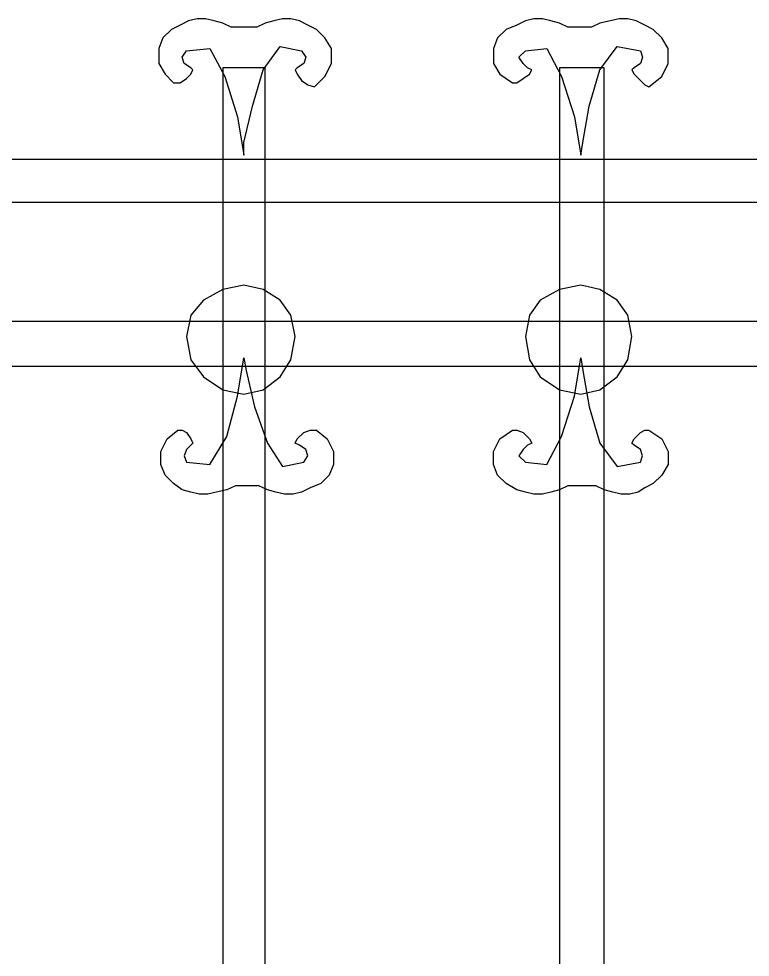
# Model space of a CAD drawing. Header units: centimetres. Extents: x -44.8 to 53, y -30.8 to 53.
# Drawn here: x -18.46 to 3.77, y 24.5 to 53.02 of the extents above; entities that cross this region are included whole.
import ezdxf

# ---------------------------------------------------------------- set-up
doc = ezdxf.new("R2010")
doc.units = ezdxf.units.CM
doc.header["$MEASUREMENT"] = 0
doc.layers.add('layer 1', color=7, linetype='Continuous')

msp = doc.modelspace()

# ---------------------------------------------------------------- linework, layer by layer
at = {"layer": 'layer 1', "color": 156}
for points, knots in [([(-12.00143, 52.75843), (-12.00143, 52.75843), (-11.22408, 52.75843), (-11.22408, 52.75843), (-11.22408, 52.75843), (-11.22408, 52.75843), (-11.22408, 52.75843), (-11.22408, 52.75843), (-11.22408, 52.75843), (-11.22408, 52.75843), (-10.96497, 52.88799), (-10.96497, 52.88799), (-10.96497, 52.88799), (-10.96497, 52.88799), (-10.70585, 52.95277), (-10.70585, 52.95277), (-10.70585, 52.95277), (-10.70585, 52.95277), (-10.44674, 53.01755), (-10.44674, 53.01755), (-10.44674, 53.01755), (-10.44674, 53.01755), (-10.18763, 53.01755), (-10.18763, 53.01755), (-10.18763, 53.01755), (-10.18763, 53.01755), (-9.92851, 52.95277), (-9.92851, 52.95277), (-9.92851, 52.95277), (-9.92851, 52.95277), (-9.6694, 52.82321), (-9.6694, 52.82321), (-9.6694, 52.82321), (-9.6694, 52.82321), (-9.41028, 52.69365), (-9.41028, 52.69365), (-9.41028, 52.69365), (-9.41028, 52.69365), (-9.15117, 52.43454), (-9.15117, 52.43454), (-9.15117, 52.43454), (-9.15117, 52.43454), (-8.95683, 52.11065), (-8.95683, 52.11065), (-8.95683, 52.11065), (-8.95683, 52.11065), (-8.95683, 51.6572), (-8.95683, 51.6572), (-8.95683, 51.6572), (-8.95683, 51.6572), (-9.15117, 51.26852), (-9.15117, 51.26852), (-9.15117, 51.26852), (-9.15117, 51.26852), (-9.47506, 50.94463), (-9.47506, 50.94463), (-9.47506, 50.94463), (-9.47506, 50.94463), (-9.6694, 51.00941), (-9.6694, 51.00941), (-9.6694, 51.00941), (-9.6694, 51.00941), (-9.86373, 51.13897), (-9.86373, 51.13897), (-9.86373, 51.13897), (-9.86373, 51.13897), (-9.99329, 51.3333), (-9.99329, 51.3333), (-9.99329, 51.3333), (-9.99329, 51.3333), (-10.05807, 51.46286), (-10.05807, 51.46286), (-10.05807, 51.46286), (-10.05807, 51.46286), (-9.99329, 51.52764), (-9.99329, 51.52764), (-9.99329, 51.52764), (-9.99329, 51.52764), (-9.79895, 51.6572), (-9.79895, 51.6572), (-9.79895, 51.6572), (-9.79895, 51.6572), (-9.73418, 51.85153), (-9.73418, 51.85153), (-9.73418, 51.85153), (-9.73418, 51.85153), (-9.86373, 52.04587), (-9.86373, 52.04587), (-9.86373, 52.04587), (-9.86373, 52.04587), (-10.51152, 52.17542), (-10.51152, 52.17542), (-10.51152, 52.17542), (-10.51152, 52.17542), (-11.02975, 51.46286), (-11.02975, 51.46286), (-11.02975, 51.46286), (-11.02975, 51.46286), (-11.35364, 50.36163), (-11.35364, 50.36163), (-11.35364, 50.36163), (-11.35364, 50.36163), (-11.61275, 49.26039), (-11.61275, 49.26039), (-11.61275, 49.26039), (-11.61275, 49.26039), (-11.61275, 48.87172), (-11.61275, 48.87172), (-11.61275, 48.87172), (-11.61275, 48.87172), (-11.80709, 50.03773), (-11.80709, 50.03773), (-11.80709, 50.03773), (-11.80709, 50.03773), (-12.19576, 51.26852), (-12.19576, 51.26852), (-12.19576, 51.26852), (-12.19576, 51.26852), (-12.64921, 52.11065), (-12.64921, 52.11065), (-12.64921, 52.11065), (-12.64921, 52.11065), (-13.36177, 52.04587), (-13.36177, 52.04587), (-13.36177, 52.04587), (-13.36177, 52.04587), (-13.49133, 51.85153), (-13.49133, 51.85153), (-13.49133, 51.85153), (-13.49133, 51.85153), (-13.42655, 51.6572), (-13.42655, 51.6572), (-13.42655, 51.6572), (-13.42655, 51.6572), (-13.23222, 51.52764), (-13.23222, 51.52764), (-13.23222, 51.52764), (-13.23222, 51.52764), (-13.16744, 51.46286), (-13.16744, 51.46286), (-13.16744, 51.46286), (-13.16744, 51.46286), (-13.23222, 51.3333), (-13.23222, 51.3333), (-13.23222, 51.3333), (-13.23222, 51.3333), (-13.36177, 51.20375), (-13.36177, 51.20375), (-13.36177, 51.20375), (-13.36177, 51.20375), (-13.55611, 51.07419), (-13.55611, 51.07419), (-13.55611, 51.07419), (-13.55611, 51.07419), (-13.75045, 51.07419), (-13.75045, 51.07419), (-13.75045, 51.07419), (-13.75045, 51.07419), (-14.00956, 51.3333), (-14.00956, 51.3333), (-14.00956, 51.3333), (-14.00956, 51.3333), (-14.2039, 51.6572), (-14.2039, 51.6572), (-14.2039, 51.6572), (-14.2039, 51.6572), (-14.2039, 52.11065), (-14.2039, 52.11065), (-14.2039, 52.11065), (-14.2039, 52.11065), (-14.07434, 52.43454), (-14.07434, 52.43454), (-14.07434, 52.43454), (-14.07434, 52.43454), (-13.81522, 52.69365), (-13.81522, 52.69365), (-13.81522, 52.69365), (-13.81522, 52.69365), (-13.55611, 52.82321), (-13.55611, 52.82321), (-13.55611, 52.82321), (-13.55611, 52.82321), (-13.297, 52.95277), (-13.297, 52.95277), (-13.297, 52.95277), (-13.297, 52.95277), (-13.03788, 53.01755), (-13.03788, 53.01755), (-13.03788, 53.01755), (-13.03788, 53.01755), (-12.77877, 53.01755), (-12.77877, 53.01755), (-12.77877, 53.01755), (-12.77877, 53.01755), (-12.51965, 52.95277), (-12.51965, 52.95277), (-12.51965, 52.95277), (-12.51965, 52.95277), (-12.26054, 52.88799), (-12.26054, 52.88799), (-12.26054, 52.88799), (-12.26054, 52.88799), (-12.00143, 52.75843), (-12.00143, 52.75843), (-12.00143, 52.75843), (-12.00143, 52.75843), (-12.00143, 52.75843), (-12.00143, 52.75843)], [0, 0, 0, 0, 0.01923077, 0.01923077, 0.01923077, 0.01923077, 0.03846154, 0.03846154, 0.03846154, 0.03846154, 0.05769231, 0.05769231, 0.05769231, 0.05769231, 0.07692308, 0.07692308, 0.07692308, 0.07692308, 0.09615385, 0.09615385, 0.09615385, 0.09615385, 0.11538462, 0.11538462, 0.11538462, 0.11538462, 0.13461538, 0.13461538, 0.13461538, 0.13461538, 0.15384615, 0.15384615, 0.15384615, 0.15384615, 0.17307692, 0.17307692, 0.17307692, 0.17307692, 0.19230769, 0.19230769, 0.19230769, 0.19230769, 0.21153846, 0.21153846, 0.21153846, 0.21153846, 0.23076923, 0.23076923, 0.23076923, 0.23076923, 0.25, 0.25, 0.25, 0.25, 0.26923077, 0.26923077, 0.26923077, 0.26923077, 0.28846154, 0.28846154, 0.28846154, 0.28846154, 0.30769231, 0.30769231, 0.30769231, 0.30769231, 0.32692308, 0.32692308, 0.32692308, 0.32692308, 0.34615385, 0.34615385, 0.34615385, 0.34615385, 0.36538462, 0.36538462, 0.36538462, 0.36538462, 0.38461538, 0.38461538, 0.38461538, 0.38461538, 0.40384615, 0.40384615, 0.40384615, 0.40384615, 0.42307692, 0.42307692, 0.42307692, 0.42307692, 0.44230769, 0.44230769, 0.44230769, 0.44230769, 0.46153846, 0.46153846, 0.46153846, 0.46153846, 0.48076923, 0.48076923, 0.48076923, 0.48076923, 0.5, 0.5, 0.5, 0.5, 0.51923077, 0.51923077, 0.51923077, 0.51923077, 0.53846154, 0.53846154, 0.53846154, 0.53846154, 0.55769231, 0.55769231, 0.55769231, 0.55769231, 0.57692308, 0.57692308, 0.57692308, 0.57692308, 0.59615385, 0.59615385, 0.59615385, 0.59615385, 0.61538462, 0.61538462, 0.61538462, 0.61538462, 0.63461538, 0.63461538, 0.63461538, 0.63461538, 0.65384615, 0.65384615, 0.65384615, 0.65384615, 0.67307692, 0.67307692, 0.67307692, 0.67307692, 0.69230769, 0.69230769, 0.69230769, 0.69230769, 0.71153846, 0.71153846, 0.71153846, 0.71153846, 0.73076923, 0.73076923, 0.73076923, 0.73076923, 0.75, 0.75, 0.75, 0.75, 0.76923077, 0.76923077, 0.76923077, 0.76923077, 0.78846154, 0.78846154, 0.78846154, 0.78846154, 0.80769231, 0.80769231, 0.80769231, 0.80769231, 0.82692308, 0.82692308, 0.82692308, 0.82692308, 0.84615385, 0.84615385, 0.84615385, 0.84615385, 0.86538462, 0.86538462, 0.86538462, 0.86538462, 0.88461538, 0.88461538, 0.88461538, 0.88461538, 0.90384615, 0.90384615, 0.90384615, 0.90384615, 0.92307692, 0.92307692, 0.92307692, 0.92307692, 0.94230769, 0.94230769, 0.94230769, 0.94230769, 0.96153846, 0.96153846, 0.96153846, 0.96153846, 0.98076923, 0.98076923, 0.98076923, 0.98076923, 1, 1, 1, 1]), ([(-1.76641, 52.75843), (-1.76641, 52.75843), (-1.05385, 52.75843), (-1.05385, 52.75843), (-1.05385, 52.75843), (-1.05385, 52.75843), (-1.05385, 52.75843), (-1.05385, 52.75843), (-1.05385, 52.75843), (-1.05385, 52.75843), (-0.79474, 52.88799), (-0.79474, 52.88799), (-0.79474, 52.88799), (-0.79474, 52.88799), (-0.47084, 52.95277), (-0.47084, 52.95277), (-0.47084, 52.95277), (-0.47084, 52.95277), (-0.21173, 53.01755), (-0.21173, 53.01755), (-0.21173, 53.01755), (-0.21173, 53.01755), (0.04738, 53.01755), (0.04738, 53.01755), (0.04738, 53.01755), (0.04738, 53.01755), (0.3065, 52.95277), (0.3065, 52.95277), (0.3065, 52.95277), (0.3065, 52.95277), (0.56561, 52.82321), (0.56561, 52.82321), (0.56561, 52.82321), (0.56561, 52.82321), (0.82473, 52.69365), (0.82473, 52.69365), (0.82473, 52.69365), (0.82473, 52.69365), (1.08384, 52.43454), (1.08384, 52.43454), (1.08384, 52.43454), (1.08384, 52.43454), (1.27818, 52.11065), (1.27818, 52.11065), (1.27818, 52.11065), (1.27818, 52.11065), (1.27818, 51.6572), (1.27818, 51.6572), (1.27818, 51.6572), (1.27818, 51.6572), (1.08384, 51.26852), (1.08384, 51.26852), (1.08384, 51.26852), (1.08384, 51.26852), (0.69517, 50.94463), (0.69517, 50.94463), (0.69517, 50.94463), (0.69517, 50.94463), (0.56561, 51.00941), (0.56561, 51.00941), (0.56561, 51.00941), (0.56561, 51.00941), (0.43606, 51.13897), (0.43606, 51.13897), (0.43606, 51.13897), (0.43606, 51.13897), (0.24172, 51.3333), (0.24172, 51.3333), (0.24172, 51.3333), (0.24172, 51.3333), (0.17694, 51.46286), (0.17694, 51.46286), (0.17694, 51.46286), (0.17694, 51.46286), (0.24172, 51.52764), (0.24172, 51.52764), (0.24172, 51.52764), (0.24172, 51.52764), (0.43606, 51.6572), (0.43606, 51.6572), (0.43606, 51.6572), (0.43606, 51.6572), (0.50083, 51.85153), (0.50083, 51.85153), (0.50083, 51.85153), (0.50083, 51.85153), (0.43606, 52.04587), (0.43606, 52.04587), (0.43606, 52.04587), (0.43606, 52.04587), (-0.27651, 52.17542), (-0.27651, 52.17542), (-0.27651, 52.17542), (-0.27651, 52.17542), (-0.79474, 51.46286), (-0.79474, 51.46286), (-0.79474, 51.46286), (-0.79474, 51.46286), (-1.11863, 50.36163), (-1.11863, 50.36163), (-1.11863, 50.36163), (-1.11863, 50.36163), (-1.31297, 49.26039), (-1.31297, 49.26039), (-1.31297, 49.26039), (-1.31297, 49.26039), (-1.37774, 48.87172), (-1.37774, 48.87172), (-1.37774, 48.87172), (-1.37774, 48.87172), (-1.57208, 50.03773), (-1.57208, 50.03773), (-1.57208, 50.03773), (-1.57208, 50.03773), (-1.96075, 51.26852), (-1.96075, 51.26852), (-1.96075, 51.26852), (-1.96075, 51.26852), (-2.4142, 52.11065), (-2.4142, 52.11065), (-2.4142, 52.11065), (-2.4142, 52.11065), (-3.06199, 52.04587), (-3.06199, 52.04587), (-3.06199, 52.04587), (-3.06199, 52.04587), (-3.25632, 51.85153), (-3.25632, 51.85153), (-3.25632, 51.85153), (-3.25632, 51.85153), (-3.12676, 51.6572), (-3.12676, 51.6572), (-3.12676, 51.6572), (-3.12676, 51.6572), (-2.99721, 51.52764), (-2.99721, 51.52764), (-2.99721, 51.52764), (-2.99721, 51.52764), (-2.86765, 51.46286), (-2.86765, 51.46286), (-2.86765, 51.46286), (-2.86765, 51.46286), (-2.93243, 51.3333), (-2.93243, 51.3333), (-2.93243, 51.3333), (-2.93243, 51.3333), (-3.12676, 51.20375), (-3.12676, 51.20375), (-3.12676, 51.20375), (-3.12676, 51.20375), (-3.3211, 51.07419), (-3.3211, 51.07419), (-3.3211, 51.07419), (-3.3211, 51.07419), (-3.45066, 51.07419), (-3.45066, 51.07419), (-3.45066, 51.07419), (-3.45066, 51.07419), (-3.83933, 51.3333), (-3.83933, 51.3333), (-3.83933, 51.3333), (-3.83933, 51.3333), (-4.03366, 51.6572), (-4.03366, 51.6572), (-4.03366, 51.6572), (-4.03366, 51.6572), (-4.03366, 52.11065), (-4.03366, 52.11065), (-4.03366, 52.11065), (-4.03366, 52.11065), (-3.90411, 52.43454), (-3.90411, 52.43454), (-3.90411, 52.43454), (-3.90411, 52.43454), (-3.64499, 52.69365), (-3.64499, 52.69365), (-3.64499, 52.69365), (-3.64499, 52.69365), (-3.3211, 52.82321), (-3.3211, 52.82321), (-3.3211, 52.82321), (-3.3211, 52.82321), (-3.06199, 52.95277), (-3.06199, 52.95277), (-3.06199, 52.95277), (-3.06199, 52.95277), (-2.80287, 53.01755), (-2.80287, 53.01755), (-2.80287, 53.01755), (-2.80287, 53.01755), (-2.54376, 53.01755), (-2.54376, 53.01755), (-2.54376, 53.01755), (-2.54376, 53.01755), (-2.28464, 52.95277), (-2.28464, 52.95277), (-2.28464, 52.95277), (-2.28464, 52.95277), (-2.02553, 52.88799), (-2.02553, 52.88799), (-2.02553, 52.88799), (-2.02553, 52.88799), (-1.76641, 52.75843), (-1.76641, 52.75843), (-1.76641, 52.75843), (-1.76641, 52.75843), (-1.76641, 52.75843), (-1.76641, 52.75843)], [0, 0, 0, 0, 0.01923077, 0.01923077, 0.01923077, 0.01923077, 0.03846154, 0.03846154, 0.03846154, 0.03846154, 0.05769231, 0.05769231, 0.05769231, 0.05769231, 0.07692308, 0.07692308, 0.07692308, 0.07692308, 0.09615385, 0.09615385, 0.09615385, 0.09615385, 0.11538462, 0.11538462, 0.11538462, 0.11538462, 0.13461538, 0.13461538, 0.13461538, 0.13461538, 0.15384615, 0.15384615, 0.15384615, 0.15384615, 0.17307692, 0.17307692, 0.17307692, 0.17307692, 0.19230769, 0.19230769, 0.19230769, 0.19230769, 0.21153846, 0.21153846, 0.21153846, 0.21153846, 0.23076923, 0.23076923, 0.23076923, 0.23076923, 0.25, 0.25, 0.25, 0.25, 0.26923077, 0.26923077, 0.26923077, 0.26923077, 0.28846154, 0.28846154, 0.28846154, 0.28846154, 0.30769231, 0.30769231, 0.30769231, 0.30769231, 0.32692308, 0.32692308, 0.32692308, 0.32692308, 0.34615385, 0.34615385, 0.34615385, 0.34615385, 0.36538462, 0.36538462, 0.36538462, 0.36538462, 0.38461538, 0.38461538, 0.38461538, 0.38461538, 0.40384615, 0.40384615, 0.40384615, 0.40384615, 0.42307692, 0.42307692, 0.42307692, 0.42307692, 0.44230769, 0.44230769, 0.44230769, 0.44230769, 0.46153846, 0.46153846, 0.46153846, 0.46153846, 0.48076923, 0.48076923, 0.48076923, 0.48076923, 0.5, 0.5, 0.5, 0.5, 0.51923077, 0.51923077, 0.51923077, 0.51923077, 0.53846154, 0.53846154, 0.53846154, 0.53846154, 0.55769231, 0.55769231, 0.55769231, 0.55769231, 0.57692308, 0.57692308, 0.57692308, 0.57692308, 0.59615385, 0.59615385, 0.59615385, 0.59615385, 0.61538462, 0.61538462, 0.61538462, 0.61538462, 0.63461538, 0.63461538, 0.63461538, 0.63461538, 0.65384615, 0.65384615, 0.65384615, 0.65384615, 0.67307692, 0.67307692, 0.67307692, 0.67307692, 0.69230769, 0.69230769, 0.69230769, 0.69230769, 0.71153846, 0.71153846, 0.71153846, 0.71153846, 0.73076923, 0.73076923, 0.73076923, 0.73076923, 0.75, 0.75, 0.75, 0.75, 0.76923077, 0.76923077, 0.76923077, 0.76923077, 0.78846154, 0.78846154, 0.78846154, 0.78846154, 0.80769231, 0.80769231, 0.80769231, 0.80769231, 0.82692308, 0.82692308, 0.82692308, 0.82692308, 0.84615385, 0.84615385, 0.84615385, 0.84615385, 0.86538462, 0.86538462, 0.86538462, 0.86538462, 0.88461538, 0.88461538, 0.88461538, 0.88461538, 0.90384615, 0.90384615, 0.90384615, 0.90384615, 0.92307692, 0.92307692, 0.92307692, 0.92307692, 0.94230769, 0.94230769, 0.94230769, 0.94230769, 0.96153846, 0.96153846, 0.96153846, 0.96153846, 0.98076923, 0.98076923, 0.98076923, 0.98076923, 1, 1, 1, 1]), ([(-12.26054, -28.21475), (-12.26054, -28.21475), (-12.26054, 51.52764), (-12.26054, 51.52764), (-12.26054, 51.52764), (-12.26054, 51.52764), (-10.96497, 51.52764), (-10.96497, 51.52764), (-10.96497, 51.52764), (-10.96497, 51.52764), (-10.96497, -28.14997), (-10.96497, -28.14997), (-10.96497, -28.14997), (-10.96497, -28.14997), (-12.26054, -28.21475), (-12.26054, -28.21475)], [0, 0, 0, 0, 0.25, 0.25, 0.25, 0.25, 0.5, 0.5, 0.5, 0.5, 0.75, 0.75, 0.75, 0.75, 1, 1, 1, 1]), ([(-2.02553, -28.21475), (-2.02553, -28.21475), (-2.02553, 51.52764), (-2.02553, 51.52764), (-2.02553, 51.52764), (-2.02553, 51.52764), (-0.66518, 51.52764), (-0.66518, 51.52764), (-0.66518, 51.52764), (-0.66518, 51.52764), (-0.66518, -28.14997), (-0.66518, -28.14997), (-0.66518, -28.14997), (-0.66518, -28.14997), (-2.02553, -28.21475), (-2.02553, -28.21475)], [0, 0, 0, 0, 0.25, 0.25, 0.25, 0.25, 0.5, 0.5, 0.5, 0.5, 0.75, 0.75, 0.75, 0.75, 1, 1, 1, 1]), ([(-39.59709, 48.74216), (-39.59709, 48.74216), (47.72439, 48.74216), (47.72439, 48.74216), (47.72439, 48.74216), (47.72439, 48.74216), (47.72439, 47.44659), (47.72439, 47.44659), (47.72439, 47.44659), (47.72439, 47.44659), (-39.59709, 47.44659), (-39.59709, 47.44659), (-39.59709, 47.44659), (-39.59709, 47.44659), (-39.59709, 48.74216), (-39.59709, 48.74216)], [0, 0, 0, 0, 0.25, 0.25, 0.25, 0.25, 0.5, 0.5, 0.5, 0.5, 0.75, 0.75, 0.75, 0.75, 1, 1, 1, 1]), ([(-11.61275, 44.92023), (-11.61275, 44.92023), (-11.02975, 44.79067), (-11.02975, 44.79067), (-11.02975, 44.79067), (-11.02975, 44.79067), (-10.51152, 44.46678), (-10.51152, 44.46678), (-10.51152, 44.46678), (-10.51152, 44.46678), (-10.18763, 44.01333), (-10.18763, 44.01333), (-10.18763, 44.01333), (-10.18763, 44.01333), (-10.05807, 43.36554), (-10.05807, 43.36554), (-10.05807, 43.36554), (-10.05807, 43.36554), (-10.18763, 42.65298), (-10.18763, 42.65298), (-10.18763, 42.65298), (-10.18763, 42.65298), (-10.51152, 42.13475), (-10.51152, 42.13475), (-10.51152, 42.13475), (-10.51152, 42.13475), (-11.02975, 41.74608), (-11.02975, 41.74608), (-11.02975, 41.74608), (-11.02975, 41.74608), (-11.61275, 41.61652), (-11.61275, 41.61652), (-11.61275, 41.61652), (-11.61275, 41.61652), (-12.26054, 41.74608), (-12.26054, 41.74608), (-12.26054, 41.74608), (-12.26054, 41.74608), (-12.84355, 42.13475), (-12.84355, 42.13475), (-12.84355, 42.13475), (-12.84355, 42.13475), (-13.23222, 42.65298), (-13.23222, 42.65298), (-13.23222, 42.65298), (-13.23222, 42.65298), (-13.36177, 43.36554), (-13.36177, 43.36554), (-13.36177, 43.36554), (-13.36177, 43.36554), (-13.23222, 44.01333), (-13.23222, 44.01333), (-13.23222, 44.01333), (-13.23222, 44.01333), (-12.84355, 44.46678), (-12.84355, 44.46678), (-12.84355, 44.46678), (-12.84355, 44.46678), (-12.26054, 44.79067), (-12.26054, 44.79067), (-12.26054, 44.79067), (-12.26054, 44.79067), (-11.61275, 44.92023), (-11.61275, 44.92023)], [0, 0, 0, 0, 0.0625, 0.0625, 0.0625, 0.0625, 0.125, 0.125, 0.125, 0.125, 0.1875, 0.1875, 0.1875, 0.1875, 0.25, 0.25, 0.25, 0.25, 0.3125, 0.3125, 0.3125, 0.3125, 0.375, 0.375, 0.375, 0.375, 0.4375, 0.4375, 0.4375, 0.4375, 0.5, 0.5, 0.5, 0.5, 0.5625, 0.5625, 0.5625, 0.5625, 0.625, 0.625, 0.625, 0.625, 0.6875, 0.6875, 0.6875, 0.6875, 0.75, 0.75, 0.75, 0.75, 0.8125, 0.8125, 0.8125, 0.8125, 0.875, 0.875, 0.875, 0.875, 0.9375, 0.9375, 0.9375, 0.9375, 1, 1, 1, 1]), ([(-1.37774, 44.92023), (-1.37774, 44.92023), (-0.79474, 44.79067), (-0.79474, 44.79067), (-0.79474, 44.79067), (-0.79474, 44.79067), (-0.27651, 44.46678), (-0.27651, 44.46678), (-0.27651, 44.46678), (-0.27651, 44.46678), (0.04738, 44.01333), (0.04738, 44.01333), (0.04738, 44.01333), (0.04738, 44.01333), (0.17694, 43.36554), (0.17694, 43.36554), (0.17694, 43.36554), (0.17694, 43.36554), (0.04738, 42.65298), (0.04738, 42.65298), (0.04738, 42.65298), (0.04738, 42.65298), (-0.27651, 42.13475), (-0.27651, 42.13475), (-0.27651, 42.13475), (-0.27651, 42.13475), (-0.79474, 41.74608), (-0.79474, 41.74608), (-0.79474, 41.74608), (-0.79474, 41.74608), (-1.37774, 41.61652), (-1.37774, 41.61652), (-1.37774, 41.61652), (-1.37774, 41.61652), (-2.02553, 41.74608), (-2.02553, 41.74608), (-2.02553, 41.74608), (-2.02553, 41.74608), (-2.60854, 42.13475), (-2.60854, 42.13475), (-2.60854, 42.13475), (-2.60854, 42.13475), (-2.93243, 42.65298), (-2.93243, 42.65298), (-2.93243, 42.65298), (-2.93243, 42.65298), (-3.06199, 43.36554), (-3.06199, 43.36554), (-3.06199, 43.36554), (-3.06199, 43.36554), (-2.93243, 44.01333), (-2.93243, 44.01333), (-2.93243, 44.01333), (-2.93243, 44.01333), (-2.60854, 44.46678), (-2.60854, 44.46678), (-2.60854, 44.46678), (-2.60854, 44.46678), (-2.02553, 44.79067), (-2.02553, 44.79067), (-2.02553, 44.79067), (-2.02553, 44.79067), (-1.37774, 44.92023), (-1.37774, 44.92023)], [0, 0, 0, 0, 0.0625, 0.0625, 0.0625, 0.0625, 0.125, 0.125, 0.125, 0.125, 0.1875, 0.1875, 0.1875, 0.1875, 0.25, 0.25, 0.25, 0.25, 0.3125, 0.3125, 0.3125, 0.3125, 0.375, 0.375, 0.375, 0.375, 0.4375, 0.4375, 0.4375, 0.4375, 0.5, 0.5, 0.5, 0.5, 0.5625, 0.5625, 0.5625, 0.5625, 0.625, 0.625, 0.625, 0.625, 0.6875, 0.6875, 0.6875, 0.6875, 0.75, 0.75, 0.75, 0.75, 0.8125, 0.8125, 0.8125, 0.8125, 0.875, 0.875, 0.875, 0.875, 0.9375, 0.9375, 0.9375, 0.9375, 1, 1, 1, 1]), ([(-39.59709, 43.81899), (-39.59709, 43.81899), (47.72439, 43.81899), (47.72439, 43.81899), (47.72439, 43.81899), (47.72439, 43.81899), (47.72439, 42.45864), (47.72439, 42.45864), (47.72439, 42.45864), (47.72439, 42.45864), (-39.59709, 42.45864), (-39.59709, 42.45864), (-39.59709, 42.45864), (-39.59709, 42.45864), (-39.59709, 43.81899), (-39.59709, 43.81899)], [0, 0, 0, 0, 0.25, 0.25, 0.25, 0.25, 0.5, 0.5, 0.5, 0.5, 0.75, 0.75, 0.75, 0.75, 1, 1, 1, 1]), ([(-11.87187, 38.83104), (-11.87187, 38.83104), (-11.1593, 38.83104), (-11.1593, 38.83104), (-11.1593, 38.83104), (-11.1593, 38.83104), (-11.1593, 38.83104), (-11.1593, 38.83104), (-11.1593, 38.83104), (-11.1593, 38.83104), (-10.90019, 38.70149), (-10.90019, 38.70149), (-10.90019, 38.70149), (-10.90019, 38.70149), (-10.64108, 38.63671), (-10.64108, 38.63671), (-10.64108, 38.63671), (-10.64108, 38.63671), (-10.38196, 38.57193), (-10.38196, 38.57193), (-10.38196, 38.57193), (-10.38196, 38.57193), (-10.12285, 38.57193), (-10.12285, 38.57193), (-10.12285, 38.57193), (-10.12285, 38.57193), (-9.86373, 38.63671), (-9.86373, 38.63671), (-9.86373, 38.63671), (-9.86373, 38.63671), (-9.60462, 38.76627), (-9.60462, 38.76627), (-9.60462, 38.76627), (-9.60462, 38.76627), (-9.28073, 38.89582), (-9.28073, 38.89582), (-9.28073, 38.89582), (-9.28073, 38.89582), (-9.02161, 39.15494), (-9.02161, 39.15494), (-9.02161, 39.15494), (-9.02161, 39.15494), (-8.89205, 39.47883), (-8.89205, 39.47883), (-8.89205, 39.47883), (-8.89205, 39.47883), (-8.89205, 39.8675), (-8.89205, 39.8675), (-8.89205, 39.8675), (-8.89205, 39.8675), (-9.08639, 40.25617), (-9.08639, 40.25617), (-9.08639, 40.25617), (-9.08639, 40.25617), (-9.41028, 40.51529), (-9.41028, 40.51529), (-9.41028, 40.51529), (-9.41028, 40.51529), (-9.60462, 40.51529), (-9.60462, 40.51529), (-9.60462, 40.51529), (-9.60462, 40.51529), (-9.79895, 40.45051), (-9.79895, 40.45051), (-9.79895, 40.45051), (-9.79895, 40.45051), (-9.99329, 40.25617), (-9.99329, 40.25617), (-9.99329, 40.25617), (-9.99329, 40.25617), (-10.05807, 40.12661), (-10.05807, 40.12661), (-10.05807, 40.12661), (-10.05807, 40.12661), (-9.92851, 40.06184), (-9.92851, 40.06184), (-9.92851, 40.06184), (-9.92851, 40.06184), (-9.73418, 39.93228), (-9.73418, 39.93228), (-9.73418, 39.93228), (-9.73418, 39.93228), (-9.6694, 39.73794), (-9.6694, 39.73794), (-9.6694, 39.73794), (-9.6694, 39.73794), (-9.79895, 39.54361), (-9.79895, 39.54361), (-9.79895, 39.54361), (-9.79895, 39.54361), (-10.44674, 39.41405), (-10.44674, 39.41405), (-10.44674, 39.41405), (-10.44674, 39.41405), (-10.90019, 40.12661), (-10.90019, 40.12661), (-10.90019, 40.12661), (-10.90019, 40.12661), (-11.28886, 41.22785), (-11.28886, 41.22785), (-11.28886, 41.22785), (-11.28886, 41.22785), (-11.54798, 42.32909), (-11.54798, 42.32909), (-11.54798, 42.32909), (-11.54798, 42.32909), (-11.61275, 42.71776), (-11.61275, 42.71776), (-11.61275, 42.71776), (-11.61275, 42.71776), (-11.80709, 41.55174), (-11.80709, 41.55174), (-11.80709, 41.55174), (-11.80709, 41.55174), (-12.13098, 40.32095), (-12.13098, 40.32095), (-12.13098, 40.32095), (-12.13098, 40.32095), (-12.64921, 39.47883), (-12.64921, 39.47883), (-12.64921, 39.47883), (-12.64921, 39.47883), (-13.36177, 39.54361), (-13.36177, 39.54361), (-13.36177, 39.54361), (-13.36177, 39.54361), (-13.42655, 39.73794), (-13.42655, 39.73794), (-13.42655, 39.73794), (-13.42655, 39.73794), (-13.36177, 39.93228), (-13.36177, 39.93228), (-13.36177, 39.93228), (-13.36177, 39.93228), (-13.23222, 40.06184), (-13.23222, 40.06184), (-13.23222, 40.06184), (-13.23222, 40.06184), (-13.16744, 40.12661), (-13.16744, 40.12661), (-13.16744, 40.12661), (-13.16744, 40.12661), (-13.23222, 40.25617), (-13.23222, 40.25617), (-13.23222, 40.25617), (-13.23222, 40.25617), (-13.36177, 40.45051), (-13.36177, 40.45051), (-13.36177, 40.45051), (-13.36177, 40.45051), (-13.49133, 40.51529), (-13.49133, 40.51529), (-13.49133, 40.51529), (-13.49133, 40.51529), (-13.62089, 40.51529), (-13.62089, 40.51529), (-13.62089, 40.51529), (-13.62089, 40.51529), (-13.94478, 40.25617), (-13.94478, 40.25617), (-13.94478, 40.25617), (-13.94478, 40.25617), (-14.13912, 39.8675), (-14.13912, 39.8675), (-14.13912, 39.8675), (-14.13912, 39.8675), (-14.13912, 39.47883), (-14.13912, 39.47883), (-14.13912, 39.47883), (-14.13912, 39.47883), (-14.00956, 39.15494), (-14.00956, 39.15494), (-14.00956, 39.15494), (-14.00956, 39.15494), (-13.75045, 38.89582), (-13.75045, 38.89582), (-13.75045, 38.89582), (-13.75045, 38.89582), (-13.49133, 38.70149), (-13.49133, 38.70149), (-13.49133, 38.70149), (-13.49133, 38.70149), (-13.23222, 38.63671), (-13.23222, 38.63671), (-13.23222, 38.63671), (-13.23222, 38.63671), (-12.9731, 38.57193), (-12.9731, 38.57193), (-12.9731, 38.57193), (-12.9731, 38.57193), (-12.71399, 38.57193), (-12.71399, 38.57193), (-12.71399, 38.57193), (-12.71399, 38.57193), (-12.45488, 38.63671), (-12.45488, 38.63671), (-12.45488, 38.63671), (-12.45488, 38.63671), (-12.13098, 38.70149), (-12.13098, 38.70149), (-12.13098, 38.70149), (-12.13098, 38.70149), (-11.87187, 38.83104), (-11.87187, 38.83104), (-11.87187, 38.83104), (-11.87187, 38.83104), (-11.87187, 38.83104), (-11.87187, 38.83104)], [0, 0, 0, 0, 0.01923077, 0.01923077, 0.01923077, 0.01923077, 0.03846154, 0.03846154, 0.03846154, 0.03846154, 0.05769231, 0.05769231, 0.05769231, 0.05769231, 0.07692308, 0.07692308, 0.07692308, 0.07692308, 0.09615385, 0.09615385, 0.09615385, 0.09615385, 0.11538462, 0.11538462, 0.11538462, 0.11538462, 0.13461538, 0.13461538, 0.13461538, 0.13461538, 0.15384615, 0.15384615, 0.15384615, 0.15384615, 0.17307692, 0.17307692, 0.17307692, 0.17307692, 0.19230769, 0.19230769, 0.19230769, 0.19230769, 0.21153846, 0.21153846, 0.21153846, 0.21153846, 0.23076923, 0.23076923, 0.23076923, 0.23076923, 0.25, 0.25, 0.25, 0.25, 0.26923077, 0.26923077, 0.26923077, 0.26923077, 0.28846154, 0.28846154, 0.28846154, 0.28846154, 0.30769231, 0.30769231, 0.30769231, 0.30769231, 0.32692308, 0.32692308, 0.32692308, 0.32692308, 0.34615385, 0.34615385, 0.34615385, 0.34615385, 0.36538462, 0.36538462, 0.36538462, 0.36538462, 0.38461538, 0.38461538, 0.38461538, 0.38461538, 0.40384615, 0.40384615, 0.40384615, 0.40384615, 0.42307692, 0.42307692, 0.42307692, 0.42307692, 0.44230769, 0.44230769, 0.44230769, 0.44230769, 0.46153846, 0.46153846, 0.46153846, 0.46153846, 0.48076923, 0.48076923, 0.48076923, 0.48076923, 0.5, 0.5, 0.5, 0.5, 0.51923077, 0.51923077, 0.51923077, 0.51923077, 0.53846154, 0.53846154, 0.53846154, 0.53846154, 0.55769231, 0.55769231, 0.55769231, 0.55769231, 0.57692308, 0.57692308, 0.57692308, 0.57692308, 0.59615385, 0.59615385, 0.59615385, 0.59615385, 0.61538462, 0.61538462, 0.61538462, 0.61538462, 0.63461538, 0.63461538, 0.63461538, 0.63461538, 0.65384615, 0.65384615, 0.65384615, 0.65384615, 0.67307692, 0.67307692, 0.67307692, 0.67307692, 0.69230769, 0.69230769, 0.69230769, 0.69230769, 0.71153846, 0.71153846, 0.71153846, 0.71153846, 0.73076923, 0.73076923, 0.73076923, 0.73076923, 0.75, 0.75, 0.75, 0.75, 0.76923077, 0.76923077, 0.76923077, 0.76923077, 0.78846154, 0.78846154, 0.78846154, 0.78846154, 0.80769231, 0.80769231, 0.80769231, 0.80769231, 0.82692308, 0.82692308, 0.82692308, 0.82692308, 0.84615385, 0.84615385, 0.84615385, 0.84615385, 0.86538462, 0.86538462, 0.86538462, 0.86538462, 0.88461538, 0.88461538, 0.88461538, 0.88461538, 0.90384615, 0.90384615, 0.90384615, 0.90384615, 0.92307692, 0.92307692, 0.92307692, 0.92307692, 0.94230769, 0.94230769, 0.94230769, 0.94230769, 0.96153846, 0.96153846, 0.96153846, 0.96153846, 0.98076923, 0.98076923, 0.98076923, 0.98076923, 1, 1, 1, 1]), ([(-1.76641, 38.83104), (-1.76641, 38.83104), (-0.92429, 38.83104), (-0.92429, 38.83104), (-0.92429, 38.83104), (-0.92429, 38.83104), (-0.92429, 38.83104), (-0.92429, 38.83104), (-0.92429, 38.83104), (-0.92429, 38.83104), (-0.66518, 38.70149), (-0.66518, 38.70149), (-0.66518, 38.70149), (-0.66518, 38.70149), (-0.40607, 38.63671), (-0.40607, 38.63671), (-0.40607, 38.63671), (-0.40607, 38.63671), (-0.14695, 38.57193), (-0.14695, 38.57193), (-0.14695, 38.57193), (-0.14695, 38.57193), (0.11216, 38.57193), (0.11216, 38.57193), (0.11216, 38.57193), (0.11216, 38.57193), (0.37128, 38.63671), (0.37128, 38.63671), (0.37128, 38.63671), (0.37128, 38.63671), (0.56561, 38.76627), (0.56561, 38.76627), (0.56561, 38.76627), (0.56561, 38.76627), (0.82473, 38.89582), (0.82473, 38.89582), (0.82473, 38.89582), (0.82473, 38.89582), (1.08384, 39.15494), (1.08384, 39.15494), (1.08384, 39.15494), (1.08384, 39.15494), (1.27818, 39.47883), (1.27818, 39.47883), (1.27818, 39.47883), (1.27818, 39.47883), (1.27818, 39.8675), (1.27818, 39.8675), (1.27818, 39.8675), (1.27818, 39.8675), (1.08384, 40.25617), (1.08384, 40.25617), (1.08384, 40.25617), (1.08384, 40.25617), (0.69517, 40.51529), (0.69517, 40.51529), (0.69517, 40.51529), (0.69517, 40.51529), (0.56561, 40.51529), (0.56561, 40.51529), (0.56561, 40.51529), (0.56561, 40.51529), (0.43606, 40.45051), (0.43606, 40.45051), (0.43606, 40.45051), (0.43606, 40.45051), (0.24172, 40.25617), (0.24172, 40.25617), (0.24172, 40.25617), (0.24172, 40.25617), (0.17694, 40.12661), (0.17694, 40.12661), (0.17694, 40.12661), (0.17694, 40.12661), (0.24172, 40.06184), (0.24172, 40.06184), (0.24172, 40.06184), (0.24172, 40.06184), (0.43606, 39.93228), (0.43606, 39.93228), (0.43606, 39.93228), (0.43606, 39.93228), (0.50083, 39.73794), (0.50083, 39.73794), (0.50083, 39.73794), (0.50083, 39.73794), (0.43606, 39.54361), (0.43606, 39.54361), (0.43606, 39.54361), (0.43606, 39.54361), (-0.27651, 39.41405), (-0.27651, 39.41405), (-0.27651, 39.41405), (-0.27651, 39.41405), (-0.79474, 40.12661), (-0.79474, 40.12661), (-0.79474, 40.12661), (-0.79474, 40.12661), (-1.11863, 41.22785), (-1.11863, 41.22785), (-1.11863, 41.22785), (-1.11863, 41.22785), (-1.31297, 42.32909), (-1.31297, 42.32909), (-1.31297, 42.32909), (-1.31297, 42.32909), (-1.37774, 42.71776), (-1.37774, 42.71776), (-1.37774, 42.71776), (-1.37774, 42.71776), (-1.57208, 41.55174), (-1.57208, 41.55174), (-1.57208, 41.55174), (-1.57208, 41.55174), (-1.96075, 40.32095), (-1.96075, 40.32095), (-1.96075, 40.32095), (-1.96075, 40.32095), (-2.4142, 39.47883), (-2.4142, 39.47883), (-2.4142, 39.47883), (-2.4142, 39.47883), (-3.06199, 39.54361), (-3.06199, 39.54361), (-3.06199, 39.54361), (-3.06199, 39.54361), (-3.25632, 39.73794), (-3.25632, 39.73794), (-3.25632, 39.73794), (-3.25632, 39.73794), (-3.12676, 39.93228), (-3.12676, 39.93228), (-3.12676, 39.93228), (-3.12676, 39.93228), (-2.99721, 40.06184), (-2.99721, 40.06184), (-2.99721, 40.06184), (-2.99721, 40.06184), (-2.86765, 40.12661), (-2.86765, 40.12661), (-2.86765, 40.12661), (-2.86765, 40.12661), (-2.93243, 40.25617), (-2.93243, 40.25617), (-2.93243, 40.25617), (-2.93243, 40.25617), (-3.12676, 40.45051), (-3.12676, 40.45051), (-3.12676, 40.45051), (-3.12676, 40.45051), (-3.3211, 40.51529), (-3.3211, 40.51529), (-3.3211, 40.51529), (-3.3211, 40.51529), (-3.45066, 40.51529), (-3.45066, 40.51529), (-3.45066, 40.51529), (-3.45066, 40.51529), (-3.83933, 40.25617), (-3.83933, 40.25617), (-3.83933, 40.25617), (-3.83933, 40.25617), (-4.03366, 39.8675), (-4.03366, 39.8675), (-4.03366, 39.8675), (-4.03366, 39.8675), (-4.03366, 39.47883), (-4.03366, 39.47883), (-4.03366, 39.47883), (-4.03366, 39.47883), (-3.90411, 39.15494), (-3.90411, 39.15494), (-3.90411, 39.15494), (-3.90411, 39.15494), (-3.64499, 38.89582), (-3.64499, 38.89582), (-3.64499, 38.89582), (-3.64499, 38.89582), (-3.3211, 38.70149), (-3.3211, 38.70149), (-3.3211, 38.70149), (-3.3211, 38.70149), (-3.06199, 38.63671), (-3.06199, 38.63671), (-3.06199, 38.63671), (-3.06199, 38.63671), (-2.80287, 38.57193), (-2.80287, 38.57193), (-2.80287, 38.57193), (-2.80287, 38.57193), (-2.54376, 38.57193), (-2.54376, 38.57193), (-2.54376, 38.57193), (-2.54376, 38.57193), (-2.28464, 38.63671), (-2.28464, 38.63671), (-2.28464, 38.63671), (-2.28464, 38.63671), (-2.02553, 38.70149), (-2.02553, 38.70149), (-2.02553, 38.70149), (-2.02553, 38.70149), (-1.76641, 38.83104), (-1.76641, 38.83104), (-1.76641, 38.83104), (-1.76641, 38.83104), (-1.76641, 38.83104), (-1.76641, 38.83104)], [0, 0, 0, 0, 0.01923077, 0.01923077, 0.01923077, 0.01923077, 0.03846154, 0.03846154, 0.03846154, 0.03846154, 0.05769231, 0.05769231, 0.05769231, 0.05769231, 0.07692308, 0.07692308, 0.07692308, 0.07692308, 0.09615385, 0.09615385, 0.09615385, 0.09615385, 0.11538462, 0.11538462, 0.11538462, 0.11538462, 0.13461538, 0.13461538, 0.13461538, 0.13461538, 0.15384615, 0.15384615, 0.15384615, 0.15384615, 0.17307692, 0.17307692, 0.17307692, 0.17307692, 0.19230769, 0.19230769, 0.19230769, 0.19230769, 0.21153846, 0.21153846, 0.21153846, 0.21153846, 0.23076923, 0.23076923, 0.23076923, 0.23076923, 0.25, 0.25, 0.25, 0.25, 0.26923077, 0.26923077, 0.26923077, 0.26923077, 0.28846154, 0.28846154, 0.28846154, 0.28846154, 0.30769231, 0.30769231, 0.30769231, 0.30769231, 0.32692308, 0.32692308, 0.32692308, 0.32692308, 0.34615385, 0.34615385, 0.34615385, 0.34615385, 0.36538462, 0.36538462, 0.36538462, 0.36538462, 0.38461538, 0.38461538, 0.38461538, 0.38461538, 0.40384615, 0.40384615, 0.40384615, 0.40384615, 0.42307692, 0.42307692, 0.42307692, 0.42307692, 0.44230769, 0.44230769, 0.44230769, 0.44230769, 0.46153846, 0.46153846, 0.46153846, 0.46153846, 0.48076923, 0.48076923, 0.48076923, 0.48076923, 0.5, 0.5, 0.5, 0.5, 0.51923077, 0.51923077, 0.51923077, 0.51923077, 0.53846154, 0.53846154, 0.53846154, 0.53846154, 0.55769231, 0.55769231, 0.55769231, 0.55769231, 0.57692308, 0.57692308, 0.57692308, 0.57692308, 0.59615385, 0.59615385, 0.59615385, 0.59615385, 0.61538462, 0.61538462, 0.61538462, 0.61538462, 0.63461538, 0.63461538, 0.63461538, 0.63461538, 0.65384615, 0.65384615, 0.65384615, 0.65384615, 0.67307692, 0.67307692, 0.67307692, 0.67307692, 0.69230769, 0.69230769, 0.69230769, 0.69230769, 0.71153846, 0.71153846, 0.71153846, 0.71153846, 0.73076923, 0.73076923, 0.73076923, 0.73076923, 0.75, 0.75, 0.75, 0.75, 0.76923077, 0.76923077, 0.76923077, 0.76923077, 0.78846154, 0.78846154, 0.78846154, 0.78846154, 0.80769231, 0.80769231, 0.80769231, 0.80769231, 0.82692308, 0.82692308, 0.82692308, 0.82692308, 0.84615385, 0.84615385, 0.84615385, 0.84615385, 0.86538462, 0.86538462, 0.86538462, 0.86538462, 0.88461538, 0.88461538, 0.88461538, 0.88461538, 0.90384615, 0.90384615, 0.90384615, 0.90384615, 0.92307692, 0.92307692, 0.92307692, 0.92307692, 0.94230769, 0.94230769, 0.94230769, 0.94230769, 0.96153846, 0.96153846, 0.96153846, 0.96153846, 0.98076923, 0.98076923, 0.98076923, 0.98076923, 1, 1, 1, 1])]:
    msp.add_open_spline(points, degree=3, knots=knots, dxfattribs=at)

doc.saveas('drawing.dxf')
